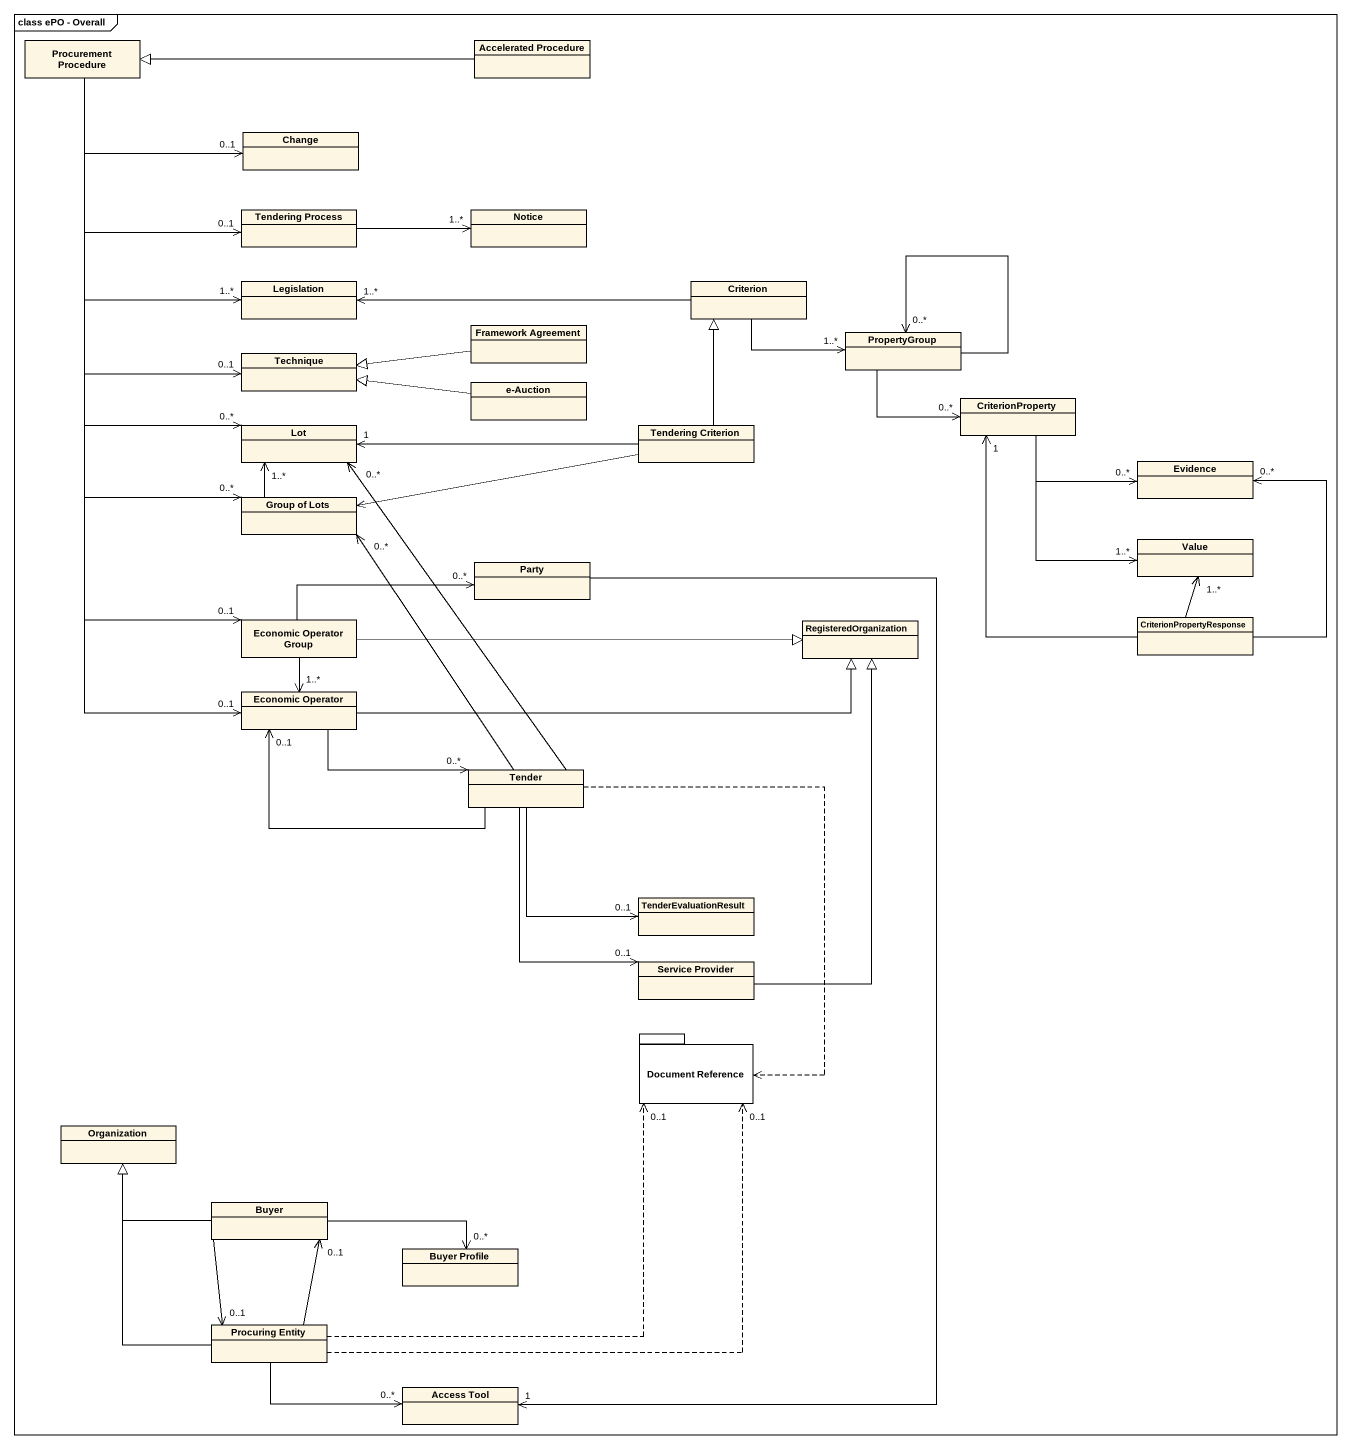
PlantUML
@startuml
mainframe class ePO - Overall
hide circle
hide empty members
class "Procurement Procedure" as Procurement_Procedure
class "Accelerated Procedure" as Accelerated_Procedure
class Change
class "Tendering Process" as Tendering_Process
class Notice
class Legislation
class Criterion
class "Framework Agreement" as Framework_Agreement
class Technique
class PropertyGroup
class "e-Auction" as e_Auction
class CriterionProperty
class Lot
class "Tendering Criterion" as Tendering_Criterion
class Evidence
class "Group of Lots" as Group_of_Lots
class Party
class Value
class "Economic Operator Group" as Economic_Operator_Group
class RegisteredOrganization
class CriterionPropertyResponse
class "Economic Operator" as Economic_Operator
class Tender
class TenderEvaluationResult
class "Service Provider" as Service_Provider
package "Document Reference" as Document_Reference {
}
class Organization
class Buyer
class "Buyer Profile" as Buyer_Profile
class "Procuring Entity" as Procuring_Entity
class "Access Tool" as Access_Tool
Procurement_Procedure -right-> "0..1" Change
Procurement_Procedure --> "0..1" Tendering_Process
Procurement_Procedure --> "1..*" Legislation
Procurement_Procedure --> "0..1" Technique
Procurement_Procedure --> "0..*" Lot
Procurement_Procedure --> "0..*" Group_of_Lots
Procurement_Procedure --> "0..1" Economic_Operator_Group
Procurement_Procedure --> "0..1" Economic_Operator
Accelerated_Procedure -left-|> Procurement_Procedure
Tendering_Process -right-> "1..*" Notice
Criterion -left-> "1..*" Legislation
Criterion -right-> "1..*" PropertyGroup
Framework_Agreement -left-|> Technique
PropertyGroup --> "0..*" PropertyGroup
PropertyGroup -right-> "0..*" CriterionProperty
e_Auction -left-|> Technique
CriterionProperty -right-> "0..*" Evidence
CriterionProperty --> "1..*" Value
Tendering_Criterion -up-|> Criterion
Tendering_Criterion -left-> "1" Lot
Tendering_Criterion -left-> Group_of_Lots
Group_of_Lots -up-> "1..*" Lot
Party --> "1" Access_Tool
Economic_Operator_Group -right-> "0..*" Party
Economic_Operator_Group -right-|> RegisteredOrganization
Economic_Operator_Group --> "1..*" Economic_Operator
CriterionPropertyResponse -up-> "1" CriterionProperty
CriterionPropertyResponse -up-> "0..*" Evidence
CriterionPropertyResponse -up-> "1..*" Value
Economic_Operator -right-|> RegisteredOrganization
Economic_Operator -right-> "0..*" Tender
Tender -up-> "0..*" Lot
Tender -up-> "0..*" Group_of_Lots
Tender -left-> "0..1" Economic_Operator
Tender --> "0..1" TenderEvaluationResult
Tender --> "0..1" Service_Provider
Tender ..> Document_Reference
Service_Provider -up-|> RegisteredOrganization
Buyer -left-|> Organization
Buyer -right-> "0..*" Buyer_Profile
Buyer --> "0..1" Procuring_Entity
Procuring_Entity .up.> "0..1" Document_Reference
Procuring_Entity .up.> "0..1" Document_Reference
Procuring_Entity -up-|> Organization
Procuring_Entity -up-> "0..1" Buyer
Procuring_Entity -right-> "0..*" Access_Tool
@enduml
